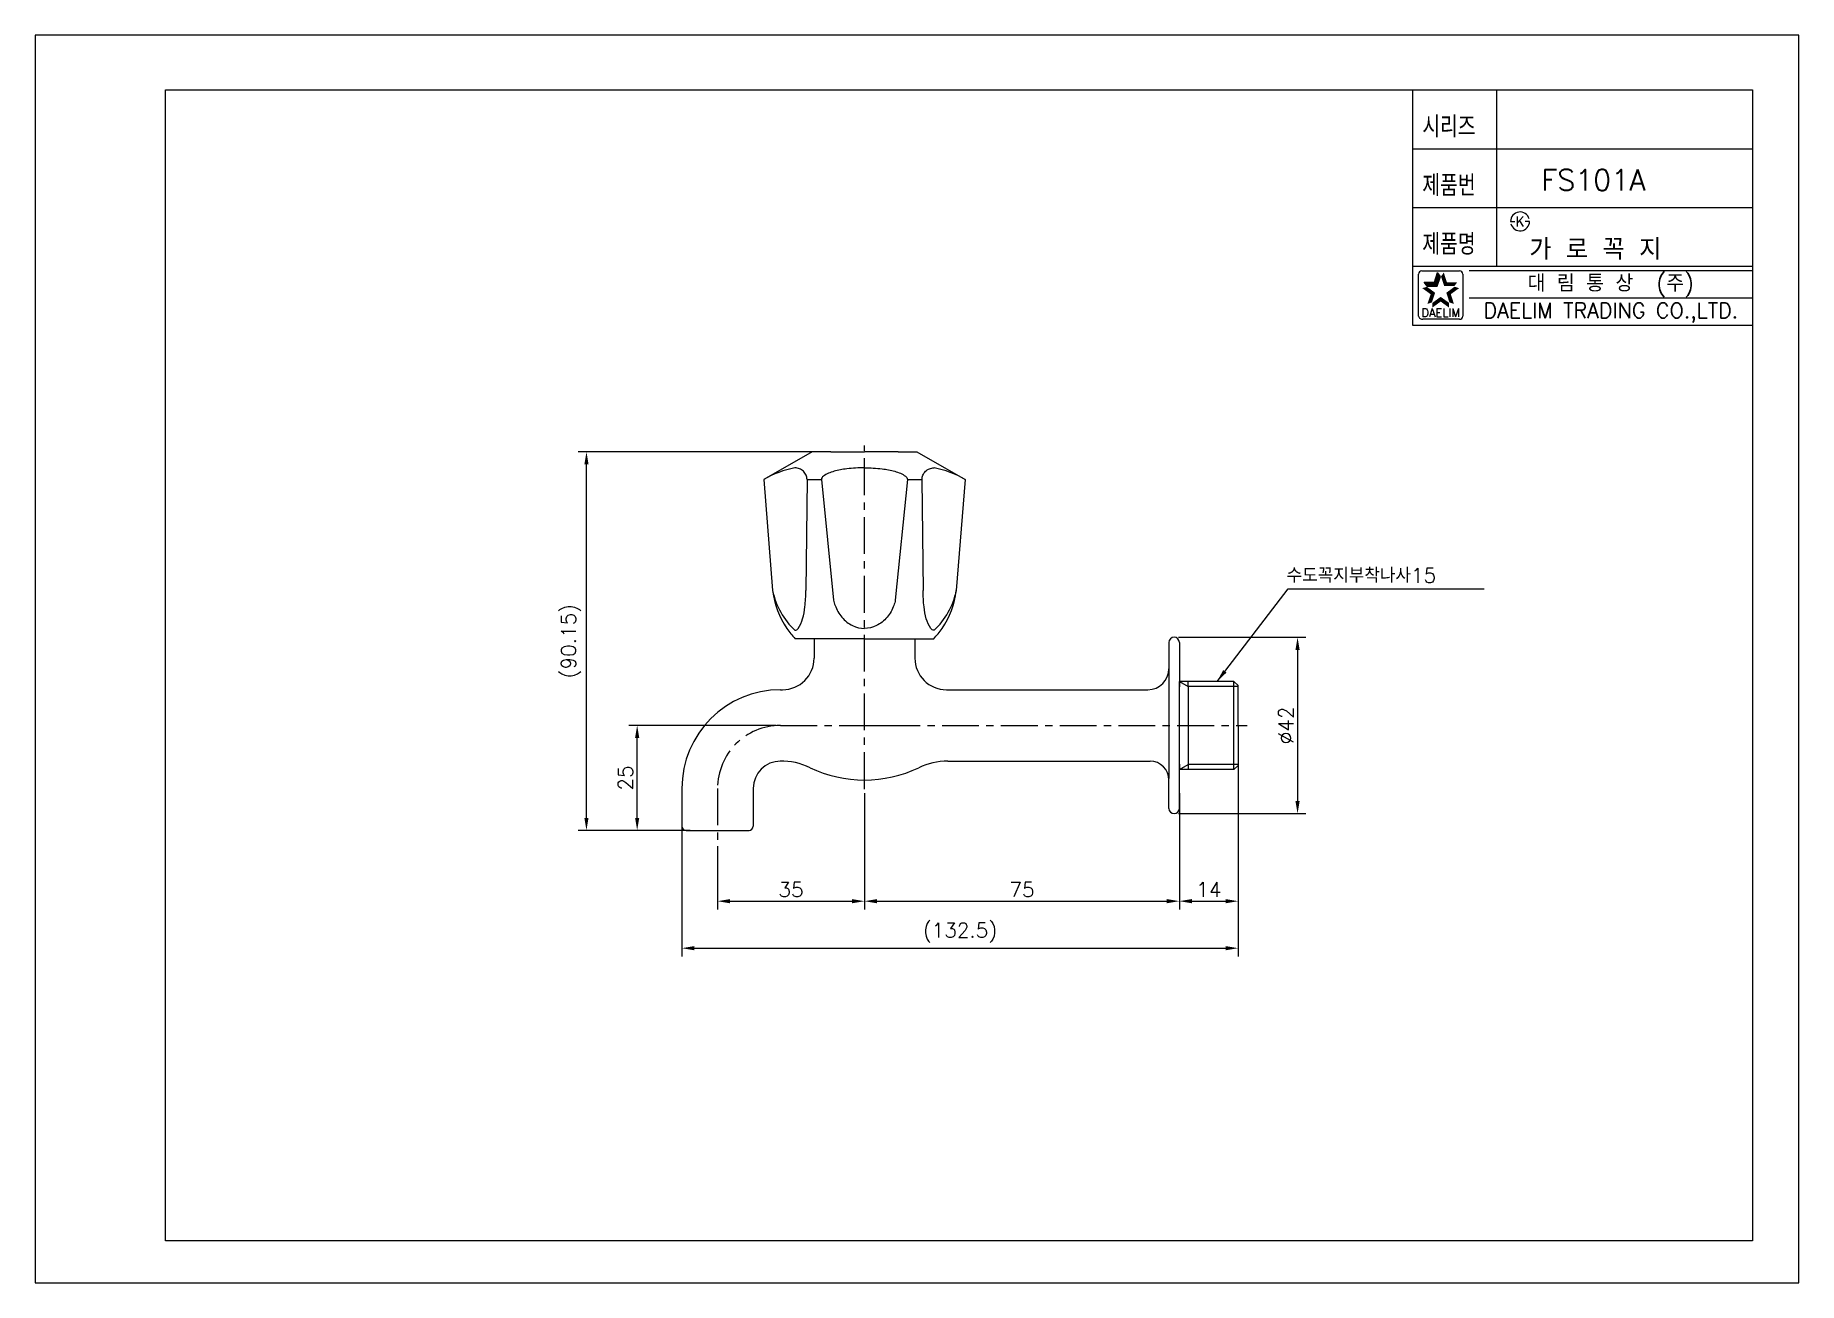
# Model space of a CAD drawing. Extents: x 6204 to 6624, y -900 to -603.
import ezdxf
from ezdxf.enums import TextEntityAlignment as Align

# ---------------------------------------------------------------- set-up
doc = ezdxf.new("R2010")
doc.units = 0
doc.header["$LTSCALE"] = 7
doc.header["$MEASUREMENT"] = 0
doc.linetypes.add('CENTER', pattern=[2, 1.25, -0.25, 0.25, -0.25])
doc.layers.get('0').update_dxf_attribs({"color": 2, "linetype": 'CONTINUOUS'})
for name, color, linetype in [('CENTER', 1, 'CENTER'), ('CL', 1, 'CENTER'), ('D', 2, 'CONTINUOUS'), ('DIM', 2, 'CONTINUOUS'), ('DWG', 7, 'CONTINUOUS'), ('TXT', 4, 'CONTINUOUS')]:
    doc.layers.add(name, color=color, linetype=linetype)
doc.styles.add('GHS', font='ROMANS', dxfattribs={"bigfont": 'GHS'})
doc.styles.add('ROMANS', font='romans')
doc.dimstyles.get("Standard").update_dxf_attribs({"dimtxt": 0.18, "dimasz": 0.18, "dimexe": 0.18, "dimexo": 0.0625, "dimgap": 0.09, "dimtad": 0, "dimtih": 1, "dimtoh": 1, "dimdec": 4, "dimzin": 0, "dimdsep": 46, "dimtxsty": 'Standard', "dimcen": 0.09, "dimadec": 0, "dimazin": 0, "dimtfac": 1, "dimtdec": 4, "dimtofl": 0, "dimtmove": 0, "dimatfit": 3, "dimfxl": 0, "dimtolj": 1, "dimtzin": 0, "dimarcsym": 0})

# ---------------------------------------------------------------- blocks, each defined once
blk = doc.blocks.new('BORDER')
for p, q in [((1, 1), (0, 1)), ((0, 1), (0, 0)), ((1, 0), (1, 1)), ((0, 0), (1, 0))]:
    blk.add_line(p, q)

msp = doc.modelspace()

# ---------------------------------------------------------------- linework, layer by layer
at = {"color": 7}
for p, q in [((6531.57, -615.78), (6531.57, -671.78)), ((6551.57, -615.78), (6551.57, -657.78)), ((6531.57, -629.78), (6612.57, -629.78)), ((6531.57, -643.78), (6612.57, -643.78)), ((6531.57, -657.78), (6612.57, -657.78)), ((6531.57, -671.78), (6612.57, -671.78))]:
    msp.add_line(p, q, dxfattribs=at)
at = {"color": 2, "linetype": 'Continuous'}
for p, q in [((6533.79, -658.9), (6542.79, -658.9)), ((6545.07, -658.78), (6612.57, -658.78)), ((6533.04, -669.65), (6533.04, -659.65)), ((6543.54, -659.65), (6543.54, -669.65)), ((6545.07, -665.28), (6612.57, -665.28)), ((6542.79, -670.4), (6534.04, -670.4))]:
    msp.add_line(p, q, dxfattribs=at)
at = {"color": 2}
for p, q in [((6536.81, -661.6), (6537.55, -659.29)), ((6538.22, -660.21), (6537.55, -659.29)), ((6535.05, -662.51), (6534.38, -661.6)), ((6534.38, -661.6), (6536.81, -661.6)), ((6535.05, -662.51), (6537.47, -662.51)), ((6537.47, -662.51), (6538.22, -660.21))]:
    msp.add_line(p, q, dxfattribs=at)
for p, q in [((6392.06, -701.95), (6332.84, -701.95)), ((6334.84, -789.1), (6334.84, -704.95)), ((6475.81, -746.1), (6506.2, -746.1)), ((6504.2, -749.1), (6504.2, -785.1)), ((6476.06, -756.6), (6478.13, -757.8)), ((6490.06, -757.8), (6478.13, -757.8)), ((6380.06, -767.1), (6344.92, -767.1)), ((6346.92, -789.1), (6346.92, -770.1)), ((6476.06, -777.6), (6478.13, -776.4)), ((6490.06, -776.4), (6478.13, -776.4)), ((6490.06, -772.85), (6490.06, -822.13)), ((6490.06, -777.4), (6490.06, -810.94)), ((6401.06, -783.25), (6401.06, -810.94)), ((6401.06, -783.25), (6401.06, -810.94)), ((6476.06, -783.25), (6476.06, -810.94)), ((6357.56, -789.59), (6357.56, -822.13)), ((6475.81, -788.1), (6506.2, -788.1)), ((6476.06, -787.85), (6476.06, -810.94)), ((6359.56, -792.1), (6332.84, -792.1)), ((6359.56, -792.1), (6344.92, -792.1)), ((6366.06, -795.84), (6366.06, -810.94)), ((6369.06, -808.94), (6398.06, -808.94)), ((6404.06, -808.94), (6473.06, -808.94)), ((6479.06, -808.94), (6487.06, -808.94)), ((6360.56, -820.13), (6487.06, -820.13))]:
    msp.add_line(p, q)
at = {"color": 2, "linetype": 'Continuous'}
for centre, radius, start, end in [((6533.79, -659.65), 0.75, 90, 180), ((6542.79, -659.65), 0.75, 0, 90), ((6533.92, -669.52), 0.884, 188.1301, 278.1301), ((6542.79, -669.65), 0.75, 270, 0)]:
    msp.add_arc(centre, radius, start, end, dxfattribs=at)
at = {"color": 2}
for points in [[(6536.81, -661.6), (6537.47, -662.51), (6537.55, -659.29), (6538.22, -660.21)], [(6539.03, -659.29), (6538.37, -660.21), (6539.78, -661.6), (6539.12, -662.51)], [(6535.89, -664.43), (6536.96, -664.08), (6533.92, -663), (6535, -662.65)], [(6534.38, -661.6), (6535.05, -662.51), (6536.81, -661.6), (6537.47, -662.51)], [(6539.78, -661.6), (6539.12, -662.51), (6542.21, -661.6), (6541.54, -662.51)], [(6542.66, -663), (6541.59, -662.65), (6540.7, -664.43), (6539.63, -664.08)], [(6535.14, -666.74), (6536.21, -666.39), (6535.89, -664.43), (6536.96, -664.08)], [(6538.29, -666.18), (6538.29, -665.05), (6536.33, -667.6), (6536.33, -666.47)], [(6540.26, -667.6), (6540.26, -666.47), (6538.29, -666.18), (6538.29, -665.05)], [(6540.7, -664.43), (6539.63, -664.08), (6541.45, -666.74), (6540.38, -666.39)]]:
    msp.add_solid(points, dxfattribs=at)
for points in [[(6334.34, -704.95), (6335.34, -704.95), (6334.84, -701.95)], [(6503.7, -749.1), (6504.7, -749.1), (6504.2, -746.1)], [(6346.42, -770.1), (6347.42, -770.1), (6346.92, -767.1)], [(6503.7, -785.1), (6504.7, -785.1), (6504.2, -788.1)], [(6334.34, -789.1), (6335.34, -789.1), (6334.84, -792.1)], [(6346.42, -789.1), (6347.42, -789.1), (6346.92, -792.1)], [(6369.06, -808.44), (6369.06, -809.44), (6366.06, -808.94)], [(6398.06, -808.44), (6398.06, -809.44), (6401.06, -808.94)], [(6404.06, -808.44), (6404.06, -809.44), (6401.06, -808.94)], [(6473.06, -808.44), (6473.06, -809.44), (6476.06, -808.94)], [(6479.06, -808.44), (6479.06, -809.44), (6476.06, -808.94)], [(6487.06, -808.44), (6487.06, -809.44), (6490.06, -808.94)], [(6360.56, -819.63), (6360.56, -820.63), (6357.56, -820.13)], [(6487.06, -819.63), (6487.06, -820.63), (6490.06, -820.13)]]:
    msp.add_solid(points)
at = {"layer": 'CENTER', "color": 2, "linetype": 'CENTER'}
msp.add_line((6395.4, -767.1), (6399.21, -767.1), dxfattribs=at)
at = {"layer": 'CL'}
for p, q in [((6401.06, -782.25), (6401.06, -700.45)), ((6381.06, -767.1), (6401.06, -767.1)), ((6401.06, -767.1), (6410.17, -767.1)), ((6405.56, -767.1), (6492.24, -767.1)), ((6366.06, -782.1), (6366.06, -794.84))]:
    msp.add_line(p, q, dxfattribs=at)
msp.add_arc((6381.06, -782.1), 15, 90, 180, dxfattribs=at)
at = {"layer": 'DIM'}
for p, q in [((6554.95, -647.1), (6555.45, -647.1)), ((6555.45, -647.1), (6555.95, -647.1)), ((6558.95, -647.1), (6558.45, -647.1)), ((6559.45, -647.1), (6558.95, -647.1))]:
    msp.add_line(p, q, dxfattribs=at)
for start, end in [(15, 180), (195, 0)]:
    msp.add_arc((6557.2, -647.1), 2.25, start, end, dxfattribs=at)
at = {"layer": 'DWG'}
for p, q in [((6388.56, -701.95), (6377.08, -708.57)), ((6393.06, -701.95), (6388.56, -701.95)), ((6393.06, -701.95), (6401.06, -701.95)), ((6409.06, -701.95), (6401.06, -701.95)), ((6409.06, -701.95), (6413.56, -701.95)), ((6413.56, -701.95), (6425.03, -708.57)), ((6377.08, -708.57), (6379.18, -735.01)), ((6387.37, -708.57), (6387.09, -735.01)), ((6387.37, -708.57), (6390.83, -708.57)), ((6390.83, -708.57), (6393.71, -737.31)), ((6411.28, -708.57), (6408.4, -737.31)), ((6411.28, -708.57), (6414.75, -708.57)), ((6414.75, -708.57), (6415.02, -735.01)), ((6425.03, -708.57), (6422.93, -735.01)), ((6386.06, -746.45), (6384.56, -746.45)), ((6401.06, -746.45), (6386.06, -746.45)), ((6389.06, -746.45), (6389.06, -751.1)), ((6401.06, -746.45), (6416.06, -746.45)), ((6413.06, -746.45), (6413.06, -751.1)), ((6416.06, -746.45), (6417.56, -746.45)), ((6473.56, -747.35), (6473.56, -753.6)), ((6476.06, -747.35), (6476.06, -756.74)), ((6473.56, -753.6), (6473.54, -779.7)), ((6381.06, -758.6), (6381.56, -758.6)), ((6420.56, -758.6), (6468.56, -758.6)), ((6476.06, -777.6), (6476.06, -756.6)), ((6489.06, -756.6), (6476.06, -756.6)), ((6476.06, -756.74), (6476.06, -757.91)), ((6476.06, -776.29), (6476.06, -757.32)), ((6478.13, -757.8), (6478.13, -756.6)), ((6478.13, -757.8), (6478.13, -776.4)), ((6489.06, -777.6), (6489.06, -756.6)), ((6489.06, -756.6), (6490.06, -757.6)), ((6490.06, -767.1), (6490.06, -757.6)), ((6490.06, -767.1), (6490.06, -776.6)), ((6420.9, -775.6), (6469.06, -775.6)), ((6476.06, -776.29), (6476.06, -777.45)), ((6478.13, -776.4), (6478.13, -777.6)), ((6489.06, -777.6), (6490.06, -776.6)), ((6473.56, -786.85), (6473.56, -780.1)), ((6476.06, -786.85), (6476.06, -777.45)), ((6489.06, -777.6), (6476.06, -777.6)), ((6357.56, -782.1), (6357.56, -791.1)), ((6374.56, -782.1), (6374.56, -791.1)), ((6358.56, -792.1), (6360.56, -792.1)), ((6360.56, -792.1), (6371.56, -792.1)), ((6371.56, -792.1), (6373.56, -792.1))]:
    msp.add_line(p, q, dxfattribs=at)
for points in [[(6387.37, -708.57, 0.100833), (6387.15, -707.5, 0.099431), (6386.52, -706.59, 0.09751), (6385.59, -705.98, 0.096194), (6384.49, -705.77, 0.096194)], [(6401.06, -705.77, 0.028281), (6396.85, -706, 0.038652), (6393.82, -706.59, 0.079449), (6391.27, -707.75, 0.251629), (6390.83, -708.57, 0.251629)], [(6401.06, -705.77, -0.028281), (6405.26, -706, -0.038652), (6408.29, -706.59, -0.079449), (6410.84, -707.75, -0.251629), (6411.28, -708.57, -0.251629)], [(6414.75, -708.57, -0.100833), (6414.96, -707.5, -0.099431), (6415.59, -706.59, -0.09751), (6416.52, -705.98, -0.096194), (6417.62, -705.77, -0.096194)], [(6384.49, -744.45, 0.251035), (6385.25, -744.04, 0.079699), (6386.33, -741.68, 0.038826), (6386.87, -738.89, 0.028417), (6387.09, -735.01, 0.028417)], [(6393.71, -737.31, 0.029583), (6394.05, -738.51, 0.091517), (6395.68, -741.36, 0.103709), (6398.21, -743.33, 0.114356), (6401.06, -743.99, 0.114356)], [(6408.4, -737.31, -0.029583), (6408.06, -738.51, -0.091517), (6406.43, -741.36, -0.103709), (6403.9, -743.33, -0.114356), (6401.06, -743.99, -0.114356)], [(6417.62, -744.45, -0.251035), (6416.86, -744.04, -0.079699), (6415.78, -741.68, -0.038826), (6415.24, -738.89, -0.028417), (6415.02, -735.01, -0.028417)]]:
    msp.add_lwpolyline(points, format="xyb", dxfattribs=at)
for centre, radius, start, end in [((6388.74, -728.16), 22.8, 100.7435, 120.7435), ((6413.37, -728.16), 22.8, 59.2565, 79.2565), ((6396.8, -731.31), 18.01, 191.8589, 226.8589), ((6399.04, -732.65), 20, 186.7593, 214.5384), ((6405.31, -731.31), 18.01, 313.1411, 348.1411), ((6403.07, -732.65), 20, 325.4616, 353.2407), ((6399.04, -732.65), 20, 214.5384, 223.6), ((6403.07, -732.65), 20, 316.4, 325.4616), ((6474.81, -747.35), 1.25, 90, 180), ((6474.81, -747.35), 1.25, 0, 90), ((6381.56, -751.1), 7.5, 270, 0), ((6420.56, -751.1), 7.5, 180, 270), ((6468.56, -753.6), 5, 270, 0), ((6381.06, -782.1), 23.5, 90, 180), ((6381.06, -782.1), 6.5, 90, 180), ((6381.21, -791.59), 16, 64.4417, 90.9303), ((6420.9, -791.6), 16, 90, 115.5547), ((6469.06, -780.1), 4.5, 0, 90), ((6401.06, -750.1), 30, 244.4417, 295.5547), ((6474.81, -786.85), 1.25, 180, 270), ((6474.81, -786.85), 1.25, 270, 0), ((6358.56, -791.1), 1, 180, 270), ((6373.56, -791.1), 1, 270, 0)]:
    msp.add_arc(centre, radius, start, end, dxfattribs=at)
at = {"layer": 'TXT'}
for p, q in [((6234.57, -889.78), (6234.57, -615.78)), ((6234.57, -615.78), (6612.57, -615.78)), ((6612.57, -615.78), (6612.57, -889.78)), ((6612.57, -889.78), (6234.57, -889.78))]:
    msp.add_line(p, q, dxfattribs=at)

# ---------------------------------------------------------------- block references
at = {"xscale": 420, "yscale": 297, "zscale": 420}
msp.add_blockref('BORDER', (6203.57, -899.78), dxfattribs=at)

# ---------------------------------------------------------------- texts
at = {"color": 7, "style": 'GHS'}
msp.add_text('FS101A', height=5, dxfattribs=at).set_placement((6574.63, -637.2), align=Align.MIDDLE)
at = {"style": 'GHS'}
msp.add_text('가 로 꼭 지', height=5, dxfattribs=at).set_placement((6559.4, -656.25))
at = {"color": 7, "linetype": 'Continuous'}
for s, height, style, p in [('대 림 통 상  (주)', 4, 'GHS', (6578.83, -662.09)), ('DAELIM TRADING CO.,LTD.', 3.6, 'ROMANS', (6578.83, -668.85))]:
    msp.add_text(s, height=height, dxfattribs=dict(at, style=style)).set_placement(p, align=Align.MIDDLE)
at = {"color": 2, "linetype": 'Continuous', "style": 'ROMANS'}
msp.add_text('DAELIM', height=2, dxfattribs=at).set_placement((6538.29, -669.85), align=Align.CENTER)
at = {"char_height": 3.5, "attachment_point": 5, "rotation": 90, "style": 'GHS'}
for s, insert in [('\\A1;(90.15) ', (6331.18, -747.02)), ('\\A1;%%C42', (6501.45, -767.1)), ('\\A1;25', (6344.17, -779.6))]:
    msp.add_mtext(s, dxfattribs=dict(at, insert=insert))
at = {"char_height": 3.5, "attachment_point": 5, "style": 'GHS'}
for s, insert in [('\\A1;35', (6383.56, -806.19)), ('\\A1;75', (6438.56, -806.19)), ('\\A1;14', (6483.06, -806.19)), ('\\A1;(132.5)', (6423.81, -816.46))]:
    msp.add_mtext(s, dxfattribs=dict(at, insert=insert))
at = {"layer": 'D', "style": 'GHS'}
msp.add_text('수도꼭지부착나사15', height=3.5, dxfattribs=at).set_placement((6501.59, -733.12))
at = {"layer": 'DIM', "style": 'GHS', "width": 0.8}
for s, p in [('시리즈', (6533.91, -627.05)), ('제품번', (6533.91, -641.05)), ('제품명', (6533.91, -655.05))]:
    msp.add_text(s, height=5, dxfattribs=at).set_placement(p)
at = {"layer": 'DIM', "style": 'GHS'}
msp.add_text('K', height=2.39, dxfattribs=at).set_placement((6557.2, -647.1), align=Align.MIDDLE)

# ---------------------------------------------------------------- leaders
at = {"layer": 'DIM'}
msp.add_leader([(6485.05, -756.6), (6501.99, -734.6), (6548.63, -734.6)], dimstyle='Standard', override={"dimtxt": 3.5, "dimasz": 3, "dimexe": 2, "dimexo": 1, "dimgap": 1, "dimtih": 0, "dimtoh": 0, "dimtxsty": 'GHS', "dimcen": -0.9, "dimtix": 1, "dimtofl": 1, "dimtmove": 2}, dxfattribs=at)

doc.saveas('drawing.dxf')
